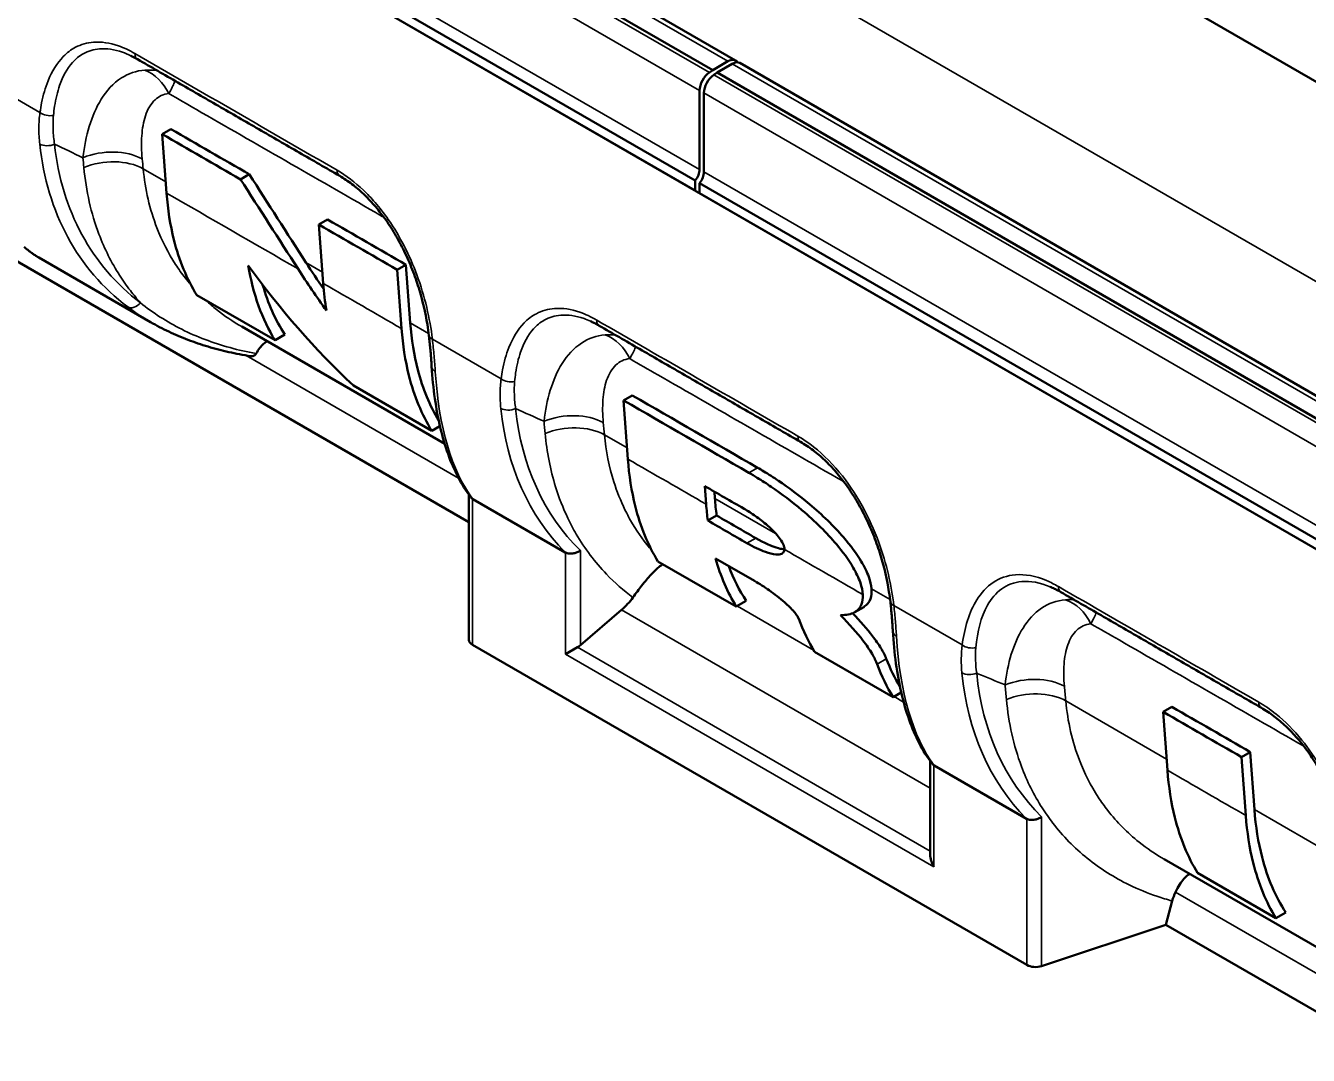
# Model space of a CAD drawing. Header units: millimetres. Extents: x 0 to 1485, y 0 to 1050.
# Drawn here: x 192.6 to 296.8, y 149.7 to 233.4 of the extents above; entities that cross this region are included whole.
import ezdxf

# ---------------------------------------------------------------- set-up
doc = ezdxf.new("R2010")
doc.units = ezdxf.units.MM
doc.header["$LTSCALE"] = 2.5
doc.layers.add('Sichtbar (ISO)', color=7, linetype='Continuous', lineweight=50)
doc.layers.add('Sichtbar schmal (ISO)', color=7, linetype='Continuous', lineweight=35)

msp = doc.modelspace()

# ---------------------------------------------------------------- linework, layer by layer
at = {"layer": 'Sichtbar (ISO)'}
for p, q in [((465.283, 131.913), (114.558, 334.404)), ((71.955, 331.648), (248.378, 229.79)), ((73.818, 332.425), (250.241, 230.567)), ((70.541, 322.667), (246.964, 220.809)), ((423.918, 117.828), (70.364, 321.952)), ((70.541, 321.85), (246.964, 219.992)), ((135.293, 246.907), (228.576, 193.05)), ((248.378, 229.79), (249.616, 230.505)), ((250.594, 230.363), (427.018, 128.505)), ((248.109, 229.602), (248.378, 229.79)), ((248.732, 229.586), (248.463, 229.398)), ((249.969, 230.301), (248.732, 229.586)), ((248.732, 229.586), (425.155, 127.728)), ((247.318, 221.72), (247.318, 228.13)), ((247.671, 227.926), (247.671, 221.516)), ((203.654, 224.585), (204.363, 224.995)), ((203.654, 224.585), (204.01, 219.8)), ((210.019, 220.911), (210.728, 221.321)), ((246.964, 219.992), (246.964, 220.809)), ((247.318, 220.605), (247.318, 219.788)), ((247.318, 220.605), (423.741, 118.747)), ((247.318, 219.788), (423.741, 117.93)), ((216.384, 217.238), (217.093, 217.647)), ((216.384, 217.238), (216.738, 212.459)), ((202.713, 209.314), (193.636, 214.555)), ((222.749, 213.564), (223.458, 213.974)), ((223.458, 213.974), (223.806, 209.262)), ((223.102, 208.789), (222.749, 213.564)), ((206.459, 211.508), (212.823, 207.833)), ((226.607, 199.422), (210.114, 208.944)), ((212.823, 207.833), (213.625, 208.297)), ((219.187, 204.159), (225.551, 200.485)), ((241.136, 202.951), (241.846, 203.361)), ((241.136, 202.951), (241.486, 198.185)), ((225.551, 200.485), (226.22, 200.871)), ((247.85, 194.515), (247.742, 195.988)), ((228.576, 195.277), (228.576, 183.491)), ((228.902, 194.93), (236.389, 190.607)), ((248.515, 195.542), (248.555, 194.988)), ((247.984, 193.188), (248.698, 193.6)), ((243.936, 189.871), (250.3, 186.197)), ((248.605, 190.117), (251.788, 188.28)), ((250.3, 186.197), (251.103, 186.66)), ((237.629, 183.063), (240.974, 185.937)), ((259.93, 185.751), (260.647, 186.164)), ((228.869, 183.083), (273.898, 157.085)), ((237.387, 182.891), (236.421, 182.334)), ((256.664, 182.523), (263.029, 178.849)), ((263.029, 178.849), (263.696, 179.234)), ((284.983, 177.644), (285.693, 178.053)), ((284.983, 177.644), (285.327, 172.901)), ((291.348, 173.97), (292.058, 174.38)), ((292.058, 174.38), (292.396, 169.703)), ((266.053, 173.64), (266.053, 166.042)), ((266.378, 173.293), (273.866, 168.97)), ((291.691, 169.231), (291.348, 173.97)), ((301.56, 156.149), (285.072, 165.668)), ((287.778, 164.56), (294.142, 160.886)), ((285.2, 160.358), (285.716, 162.285)), ((294.142, 160.886), (294.945, 161.35)), ((275.105, 156.994), (285.2, 160.358)), ((285.2, 160.358), (375.554, 108.192))]:
    msp.add_line(p, q, dxfattribs=at)
for centre, major_axis, ratio, start_param, end_param in [((249.616, 229.484), (0.625, 1.083), 0.5773503, 5.9964288, 7.0685835), ((249.969, 229.28), (0.625, 1.083), 0.5773503, 0, 0.7853982), ((248.202, 228.641), (0.625, 1.083), 0.5773503, 0.8901179, 2.3561945), ((248.555, 228.437), (-0.625, -1.083), 0.5773503, 4.0317106, 5.4977871), ((246.611, 221.312), (0.5, 0.866), 0.5773503, 4.4505896, 5.4977871), ((246.964, 221.108), (-0.5, -0.866), 0.5773503, 1.3089969, 2.3561945), ((229.576, 183.491), (-1, 0), 0.5773503, 0, 0.7853982), ((237.129, 183.685), (-0.843, -0.771), 0.6979017, 1.2644569, 1.5262563), ((267.053, 165.465), (0.707, -1.225), 0.5773503, 3.9269908, 4.712389), ((274.605, 157.494), (1, 0), 0.5773503, 3.9269908, 5.2359878)]:
    msp.add_ellipse(centre, major_axis=major_axis, ratio=ratio, start_param=start_param, end_param=end_param, dxfattribs=at)
for points, knots in [([(201.652, 230.669), (201.615, 230.69), (201.579, 230.71), (201.506, 230.751), (201.469, 230.771), (201.397, 230.81), (201.361, 230.829), (201.288, 230.866), (201.252, 230.885), (201.18, 230.92), (201.144, 230.938), (201.108, 230.955)], [0, 0, 0, 0, 0.03458722, 0.03458722, 0.06917444, 0.06917444, 0.10376166, 0.10376166, 0.13834887, 0.13834887, 0.17293609, 0.17293609, 0.17293609, 0.17293609]), ([(218.074, 221.191), (216.979, 221.823), (215.885, 222.455), (213.695, 223.718), (212.6, 224.35), (210.41, 225.614), (209.315, 226.246), (207.126, 227.509), (206.031, 228.141), (203.841, 229.405), (202.746, 230.037), (201.652, 230.669)], [0, 0, 0, 0, 0.9290105, 0.9290105, 1.858021, 1.858021, 2.7870315, 2.7870315, 3.7160419, 3.7160419, 4.6450524, 4.6450524, 4.6450524, 4.6450524]), ([(218.074, 221.191), (218.403, 221.001), (218.737, 220.779), (219.383, 220.288), (219.695, 220.022), (220.302, 219.447), (220.6, 219.135), (221.183, 218.464), (221.467, 218.104), (222.022, 217.335), (222.292, 216.923), (222.824, 216.034), (223.082, 215.556), (223.558, 214.58), (223.775, 214.083), (224.166, 213.089), (224.341, 212.588), (224.808, 211.085), (225.039, 210.082), (225.246, 208.812), (225.288, 208.515), (225.323, 208.221)], [-3.4263556, -3.4263556, -3.4263556, -3.4263556, -3.1150218, -3.1150218, -2.8214043, -2.8214043, -2.5302119, -2.5302119, -2.2345986, -2.2345986, -1.9214366, -1.9214366, -1.5828878, -1.5828878, -1.2402523, -1.2402523, -0.8976167, -0.8976167, -0.2123456, -0.2123456, 0, 0, 0, 0]), ([(204.01, 219.8), (204.109, 218.463), (204.309, 217.194), (205.033, 214.318), (205.654, 212.808), (206.459, 211.508)], [0, 0, 0, 0, 1.0279958, 1.0279958, 2.491285, 2.491285, 2.491285, 2.491285]), ([(192.443, 215.418), (192.518, 215.351), (192.595, 215.286), (192.749, 215.16), (192.827, 215.099), (192.984, 214.98), (193.064, 214.923), (193.225, 214.811), (193.306, 214.757), (193.47, 214.653), (193.552, 214.603), (193.636, 214.555)], [-2.78978186, -2.78978186, -2.78978186, -2.78978186, -2.66853882, -2.66853882, -2.54729578, -2.54729578, -2.42605275, -2.42605275, -2.30480971, -2.30480971, -2.18356668, -2.18356668, -2.18356668, -2.18356668]), ([(202.713, 209.314), (203.19, 209.038), (203.683, 208.781), (204.696, 208.302), (205.216, 208.08), (206.282, 207.674), (206.826, 207.489), (207.937, 207.156), (208.501, 207.009), (209.651, 206.749), (210.236, 206.636), (210.829, 206.542)], [0.6055468, 0.6055468, 0.6055468, 0.6055468, 1.0345182, 1.0345182, 1.4634896, 1.4634896, 1.892461, 1.892461, 2.3214323, 2.3214323, 2.7504037, 2.7504037, 2.7504037, 2.7504037]), ([(225.551, 200.485), (224.746, 201.786), (224.125, 203.297), (223.401, 206.176), (223.201, 207.448), (223.102, 208.789)], [0.0566483, 0.0566483, 0.0566483, 0.0566483, 1.5232077, 1.5232077, 2.5558169, 2.5558169, 2.5558169, 2.5558169]), ([(223.806, 209.262), (223.907, 207.908), (224.113, 206.626), (224.824, 203.896), (225.393, 202.516), (226.121, 201.317)], [-2.5819107, -2.5819107, -2.5819107, -2.5819107, -1.5389155, -1.5389155, -0.1969604, -0.1969604, -0.1969604, -0.1969604]), ([(239.162, 209.021), (239.114, 209.049), (239.067, 209.075), (238.972, 209.128), (238.925, 209.153), (238.83, 209.203), (238.783, 209.227), (238.689, 209.274), (238.642, 209.297), (238.549, 209.341), (238.502, 209.362), (238.456, 209.383)], [0, 0, 0, 0, 0.0449754, 0.0449754, 0.0899508, 0.0899508, 0.1349262, 0.1349262, 0.1799016, 0.1799016, 0.22487699, 0.22487699, 0.22487699, 0.22487699]), ([(255.517, 199.583), (254.426, 200.212), (253.336, 200.841), (251.155, 202.099), (250.065, 202.729), (247.884, 203.987), (246.794, 204.616), (244.613, 205.875), (243.523, 206.504), (241.342, 207.763), (240.252, 208.392), (239.162, 209.021)], [0, 0, 0, 0, 0.9251846, 0.9251846, 1.8503692, 1.8503692, 2.7755538, 2.7755538, 3.7007384, 3.7007384, 4.625923, 4.625923, 4.625923, 4.625923]), ([(212.186, 207.748), (212.083, 207.707), (211.983, 207.641), (211.783, 207.46), (211.685, 207.347), (211.488, 207.081), (211.389, 206.927), (211.287, 206.752)], [0.38125043, 0.38125043, 0.38125043, 0.38125043, 0.5284697, 0.5284697, 0.67233154, 0.67233154, 0.81715563, 0.81715563, 0.81715563, 0.81715563]), ([(225.323, 208.221), (225.344, 208.044), (225.364, 207.869), (225.401, 207.521), (225.418, 207.349), (225.449, 207.009), (225.464, 206.841), (225.491, 206.509), (225.504, 206.345), (225.527, 206.021), (225.537, 205.861), (225.547, 205.703)], [-0.62894918, -0.62894918, -0.62894918, -0.62894918, -0.50315934, -0.50315934, -0.37736951, -0.37736951, -0.25157967, -0.25157967, -0.12578984, -0.12578984, 0, 0, 0, 0]), ([(211.287, 206.752), (211.246, 206.681), (211.19, 206.625), (211.053, 206.55), (210.975, 206.533), (210.872, 206.537), (210.85, 206.539), (210.829, 206.542)], [0, 0, 0, 0, 0.06799951, 0.06799951, 0.1373214, 0.1373214, 0.15495582, 0.15495582, 0.15495582, 0.15495582]), ([(228.7, 195.109), (228.332, 195.598), (227.997, 196.135), (227.39, 197.302), (227.119, 197.931), (226.638, 199.273), (226.429, 199.987), (226.072, 201.493), (225.924, 202.286), (225.69, 203.942), (225.603, 204.807), (225.547, 205.703)], [-0.59538406, -0.59538406, -0.59538406, -0.59538406, -0.4947821, -0.4947821, -0.39418013, -0.39418013, -0.29357816, -0.29357816, -0.1929762, -0.1929762, -0.09237423, -0.09237423, -0.09237423, -0.09237423]), ([(255.517, 199.583), (255.852, 199.389), (256.193, 199.163), (256.852, 198.661), (257.17, 198.39), (257.788, 197.804), (258.091, 197.487), (258.682, 196.805), (258.97, 196.44), (259.531, 195.662), (259.804, 195.245), (260.339, 194.349), (260.597, 193.869), (261.074, 192.888), (261.292, 192.389), (261.682, 191.391), (261.857, 190.888), (262.32, 189.379), (262.548, 188.374), (262.744, 187.126), (262.781, 186.851), (262.813, 186.58)], [-3.4407276, -3.4407276, -3.4407276, -3.4407276, -3.1238169, -3.1238169, -2.8249899, -2.8249899, -2.5290956, -2.5290956, -2.2295418, -2.2295418, -1.9134629, -1.9134629, -1.5732702, -1.5732702, -1.2291974, -1.2291974, -0.8851246, -0.8851246, -0.1969791, -0.1969791, 0, 0, 0, 0]), ([(241.486, 198.185), (241.585, 196.841), (241.786, 195.566), (242.51, 192.683), (243.131, 191.172), (243.936, 189.871)], [0, 0, 0, 0, 1.0329309, 1.0329309, 2.4968143, 2.4968143, 2.4968143, 2.4968143]), ([(260.578, 187.175), (260.562, 187.471), (260.493, 187.791), (260.238, 188.538), (260.034, 188.957), (259.412, 190.027), (258.929, 190.675), (257.656, 192.184), (256.702, 193.128), (254.812, 194.729), (253.972, 195.362), (252.761, 196.187), (252.377, 196.436), (251.77, 196.809), (251.545, 196.944), (251.32, 197.073)], [0, 0, 0, 0, 0.2304565, 0.2304565, 0.5127823, 0.5127823, 0.9755458, 0.9755458, 1.7085299, 1.7085299, 2.2630191, 2.2630191, 2.5191586, 2.5191586, 2.6699843, 2.6699843, 2.6699843, 2.6699843]), ([(252.029, 197.483), (252.198, 197.386), (252.366, 197.287), (252.926, 196.947), (253.32, 196.695), (254.554, 195.865), (255.407, 195.228), (257.286, 193.652), (258.225, 192.737), (259.589, 191.157), (260.075, 190.497), (260.693, 189.463), (260.909, 189.034), (261.183, 188.273), (261.26, 187.949), (261.283, 187.647)], [-2.2903054, -2.2903054, -2.2903054, -2.2903054, -2.1993027, -2.1993027, -1.9869504, -1.9869504, -1.532468, -1.532468, -0.9553247, -0.9553247, -0.5206656, -0.5206656, -0.2312738, -0.2312738, 0, 0, 0, 0]), ([(250.925, 194.151), (251.232, 193.973), (251.546, 193.773), (252.184, 193.323), (252.519, 193.063), (253.265, 192.404), (253.572, 192.068), (253.885, 191.654), (254.009, 191.473), (254.135, 191.204), (254.165, 191.125), (254.204, 190.976), (254.213, 190.908), (254.212, 190.846)], [0, 0, 0, 0, 0.2606027, 0.2606027, 0.5404352, 0.5404352, 0.9139445, 0.9139445, 1.096739, 1.096739, 1.1731638, 1.1731638, 1.244949, 1.244949, 1.244949, 1.244949]), ([(251.88, 191.763), (252.528, 191.388), (253.186, 191.088), (253.918, 190.89), (254.076, 190.862), (254.212, 190.85)], [0, 0, 0, 0, 0.55023048, 0.55023048, 0.73344716, 0.73344716, 0.73344716, 0.73344716]), ([(237.629, 190.749), (237.628, 190.748), (237.627, 190.748), (237.547, 190.697), (237.461, 190.653), (237.284, 190.582), (237.193, 190.554), (236.974, 190.509), (236.847, 190.501), (236.615, 190.52), (236.51, 190.547), (236.421, 190.59)], [-0.00066541, -0.00066541, -0.00066541, -0.00066541, 0, 0, 0.05750448, 0.05750448, 0.1146034, 0.1146034, 0.19380433, 0.19380433, 0.26966156, 0.26966156, 0.26966156, 0.26966156]), ([(254.212, 190.846), (254.21, 190.769), (254.193, 190.705), (254.131, 190.593), (254.079, 190.537), (253.874, 190.441), (253.711, 190.421), (253.251, 190.459), (252.958, 190.537), (252.432, 190.721), (252.18, 190.828), (251.678, 191.067), (251.421, 191.203), (251.166, 191.351)], [0, 0, 0, 0, 0.0631366, 0.0631366, 0.1344718, 0.1344718, 0.23121879, 0.23121879, 0.35417305, 0.35417305, 0.46012346, 0.46012346, 0.56551488, 0.56551488, 0.56551488, 0.56551488]), ([(244.334, 189.641), (244.242, 189.595), (244.129, 189.518), (243.819, 189.262), (243.606, 189.056), (243.136, 188.541), (242.884, 188.242), (242.383, 187.604), (242.146, 187.287), (241.903, 186.949)], [0.0990096, 0.0990096, 0.0990096, 0.0990096, 0.3562348, 0.3562348, 0.6987391, 0.6987391, 1.0094268, 1.0094268, 1.2644629, 1.2644629, 1.2644629, 1.2644629]), ([(251.788, 188.28), (252.172, 188.058), (252.573, 187.803), (253.42, 187.21), (253.843, 186.881), (254.519, 186.287), (254.782, 186.027), (255.07, 185.692), (255.152, 185.588), (255.22, 185.487), (255.279, 185.399), (255.328, 185.314), (255.364, 185.226), (255.368, 185.216), (255.372, 185.206)], [2.38471323, 2.38471323, 2.38471323, 2.38471323, 2.5833807, 2.5833807, 2.80557659, 2.80557659, 2.9917374, 2.9917374, 3.07212326, 3.07212326, 3.07212326, 3.14154167, 3.14154167, 3.15061674, 3.15061674, 3.15061674, 3.15061674]), ([(261.283, 187.647), (261.307, 187.33), (261.276, 187.062), (261.097, 186.541), (260.916, 186.335), (260.682, 186.185), (260.664, 186.175), (260.647, 186.164)], [0, 0, 0, 0, 0.24294128, 0.24294128, 0.56774042, 0.56774042, 0.59314354, 0.59314354, 0.59314354, 0.59314354]), ([(276.673, 187.373), (276.614, 187.407), (276.556, 187.44), (276.438, 187.504), (276.38, 187.535), (276.263, 187.595), (276.205, 187.624), (276.089, 187.68), (276.031, 187.707), (275.916, 187.759), (275.859, 187.784), (275.803, 187.808)], [0, 0, 0, 0, 0.05565794, 0.05565794, 0.11131589, 0.11131589, 0.16697383, 0.16697383, 0.22263177, 0.22263177, 0.27828971, 0.27828971, 0.27828971, 0.27828971]), ([(258.764, 185.509), (259.228, 185.5), (259.61, 185.575), (260.146, 185.869), (260.352, 186.075), (260.555, 186.602), (260.594, 186.864), (260.578, 187.175)], [1.9583058, 1.9583058, 1.9583058, 1.9583058, 2.5041395, 2.5041395, 2.9606221, 2.9606221, 3.2786359, 3.2786359, 3.2786359, 3.2786359]), ([(262.813, 186.58), (262.832, 186.414), (262.85, 186.25), (262.883, 185.925), (262.899, 185.764), (262.927, 185.445), (262.94, 185.287), (262.965, 184.975), (262.976, 184.821), (262.997, 184.517), (263.006, 184.367), (263.015, 184.219)], [-0.59019166, -0.59019166, -0.59019166, -0.59019166, -0.47215333, -0.47215333, -0.35411499, -0.35411499, -0.23607666, -0.23607666, -0.11803833, -0.11803833, 0, 0, 0, 0]), ([(292.958, 177.975), (291.872, 178.602), (290.786, 179.228), (288.615, 180.481), (287.529, 181.108), (285.358, 182.361), (284.273, 182.987), (282.101, 184.24), (281.016, 184.867), (278.845, 186.12), (277.759, 186.747), (276.673, 187.373)], [0, 0, 0, 0, 0.9211745, 0.9211745, 1.842349, 1.842349, 2.7635234, 2.7635234, 3.6846979, 3.6846979, 4.6058724, 4.6058724, 4.6058724, 4.6058724]), ([(261.736, 181.532), (261.645, 181.78), (261.508, 182.056), (261.122, 182.706), (260.867, 183.073), (260.104, 184.071), (259.491, 184.772), (258.764, 185.509)], [0, 0, 0, 0, 0.23411636, 0.23411636, 0.51064609, 0.51064609, 0.99690563, 0.99690563, 0.99690563, 0.99690563]), ([(259.747, 185.661), (260.381, 185.005), (260.923, 184.38), (261.616, 183.477), (261.852, 183.142), (262.24, 182.51), (262.388, 182.222), (262.487, 181.965)], [0.0762957, 0.0762957, 0.0762957, 0.0762957, 0.647058, 0.647058, 0.9787555, 0.9787555, 1.2980959, 1.2980959, 1.2980959, 1.2980959]), ([(266.176, 173.472), (265.805, 173.966), (265.466, 174.51), (264.854, 175.692), (264.581, 176.33), (264.097, 177.691), (263.887, 178.416), (263.53, 179.944), (263.383, 180.748), (263.152, 182.431), (263.068, 183.308), (263.015, 184.219)], [-0.59538406, -0.59538406, -0.59538406, -0.59538406, -0.49364402, -0.49364402, -0.39190397, -0.39190397, -0.29016392, -0.29016392, -0.18842387, -0.18842387, -0.08668383, -0.08668383, -0.08668383, -0.08668383]), ([(292.958, 177.975), (293.299, 177.778), (293.648, 177.547), (294.32, 177.035), (294.645, 176.758), (295.275, 176.16), (295.579, 175.841), (296.177, 175.151), (296.47, 174.78), (297.04, 173.988), (297.315, 173.566), (297.85, 172.669), (298.11, 172.186), (298.588, 171.201), (298.806, 170.698), (299.198, 169.69), (299.372, 169.188), (299.83, 167.68), (300.054, 166.676), (300.24, 165.448), (300.273, 165.192), (300.302, 164.939)], [-3.456559, -3.456559, -3.456559, -3.456559, -3.1339519, -3.1339519, -2.8308724, -2.8308724, -2.531953, -2.531953, -2.2277391, -2.2277391, -1.9105333, -1.9105333, -1.5667404, -1.5667404, -1.2210844, -1.2210844, -0.8754285, -0.8754285, -0.1841167, -0.1841167, 0, 0, 0, 0]), ([(285.327, 172.901), (285.425, 171.548), (285.626, 170.265), (286.351, 167.375), (286.973, 165.862), (287.778, 164.56)], [0, 0, 0, 0, 1.0388491, 1.0388491, 2.5037631, 2.5037631, 2.5037631, 2.5037631]), ([(275.105, 169.112), (275.104, 169.111), (275.103, 169.11), (275.023, 169.06), (274.938, 169.016), (274.761, 168.945), (274.67, 168.917), (274.451, 168.872), (274.324, 168.863), (274.091, 168.883), (273.987, 168.91), (273.898, 168.953)], [-0.00066467, -0.00066467, -0.00066467, -0.00066467, 0, 0, 0.05750443, 0.05750443, 0.11460274, 0.11460274, 0.19380456, 0.19380456, 0.26966231, 0.26966231, 0.26966231, 0.26966231]), ([(294.142, 160.886), (293.337, 162.188), (292.715, 163.701), (291.99, 166.592), (291.789, 167.877), (291.691, 169.231)], [0.0566449, 0.0566449, 0.0566449, 0.0566449, 1.5244153, 1.5244153, 2.5660373, 2.5660373, 2.5660373, 2.5660373]), ([(292.396, 169.703), (292.495, 168.336), (292.702, 167.042), (293.456, 164.14), (294.104, 162.633), (294.945, 161.35)], [-2.5917646, -2.5917646, -2.5917646, -2.5917646, -1.5399041, -1.5399041, -0.0572045, -0.0572045, -0.0572045, -0.0572045]), ([(287.14, 164.474), (286.98, 164.411), (286.825, 164.286), (286.545, 163.957), (286.429, 163.79), (286.205, 163.422), (286.097, 163.225), (285.988, 163.009)], [0.38396966, 0.38396966, 0.38396966, 0.38396966, 0.62085193, 0.62085193, 0.78866181, 0.78866181, 0.93919592, 0.93919592, 0.93919592, 0.93919592])]:
    msp.add_open_spline(points, degree=3, knots=knots, dxfattribs=at)
for points in [[(210.019, 220.911), (207.897, 222.136), (205.775, 223.361), (203.654, 224.585)], [(204.363, 224.995), (206.485, 223.77), (208.606, 222.546), (210.728, 221.321)], [(210.728, 221.321), (212.265, 218.93), (213.801, 216.538), (215.337, 214.147)], [(214.691, 213.64), (213.133, 216.064), (211.576, 218.488), (210.019, 220.911)], [(222.749, 213.564), (220.627, 214.789), (218.505, 216.013), (216.384, 217.238)], [(217.093, 217.647), (219.215, 216.423), (221.336, 215.198), (223.458, 213.974)], [(210.64, 213.921), (213.193, 210.391), (216.066, 207.079), (219.187, 204.159)], [(212.823, 207.833), (211.772, 209.532), (211.035, 211.586), (210.64, 213.921)], [(217.004, 210.247), (216.203, 211.355), (215.43, 212.489), (214.691, 213.64)], [(215.337, 214.147), (215.804, 213.421), (216.284, 212.702), (216.777, 211.992)], [(211.816, 212.34), (212.251, 210.825), (212.858, 209.468), (213.625, 208.297)], [(216.738, 212.459), (216.794, 211.699), (216.883, 210.961), (217.004, 210.247)], [(241.846, 203.361), (245.24, 201.402), (248.635, 199.442), (252.029, 197.483)], [(251.32, 197.073), (247.925, 199.033), (244.531, 200.992), (241.136, 202.951)], [(247.742, 195.988), (248.803, 195.375), (249.864, 194.763), (250.925, 194.151)], [(228.7, 195.109), (228.745, 195.049), (228.802, 194.996), (228.869, 194.95)], [(228.869, 194.95), (228.88, 194.943), (228.891, 194.936), (228.902, 194.93)], [(248.555, 194.988), (248.59, 194.517), (248.637, 194.053), (248.698, 193.6)], [(247.984, 193.188), (247.928, 193.622), (247.883, 194.065), (247.85, 194.515)], [(251.166, 191.351), (250.105, 191.963), (249.044, 192.575), (247.984, 193.188)], [(248.698, 193.6), (249.758, 192.987), (250.819, 192.375), (251.88, 191.763)], [(236.389, 190.607), (236.4, 190.601), (236.411, 190.595), (236.421, 190.59)], [(250.3, 186.197), (249.589, 187.347), (249.021, 188.661), (248.605, 190.117)], [(249.692, 189.49), (250.075, 188.455), (250.547, 187.509), (251.103, 186.66)], [(240.974, 185.937), (241.324, 186.237), (241.638, 186.579), (241.903, 186.949)], [(255.372, 185.206), (255.729, 184.234), (256.161, 183.337), (256.664, 182.523)], [(263.029, 178.849), (262.525, 179.663), (262.093, 180.559), (261.736, 181.532)], [(262.487, 181.965), (262.801, 181.146), (263.172, 180.384), (263.597, 179.684)], [(291.348, 173.97), (289.227, 175.195), (287.105, 176.419), (284.983, 177.644)], [(285.693, 178.053), (287.814, 176.829), (289.936, 175.604), (292.058, 174.38)], [(266.176, 173.472), (266.222, 173.412), (266.278, 173.358), (266.346, 173.313)], [(266.346, 173.313), (266.356, 173.306), (266.367, 173.299), (266.378, 173.293)], [(273.866, 168.97), (273.877, 168.964), (273.887, 168.958), (273.898, 168.953)], [(285.988, 163.009), (285.876, 162.787), (285.785, 162.543), (285.716, 162.285)]]:
    msp.add_open_spline(points, degree=3, dxfattribs=at)
at = {"layer": 'Sichtbar schmal (ISO)'}
for p, q in [((71.686, 331.46), (248.109, 229.602)), ((73.193, 332.363), (249.616, 230.505)), ((70.895, 329.988), (247.318, 228.13)), ((247.318, 221.72), (70.895, 323.578)), ((463.752, 116.553), (113.027, 319.044)), ((188.118, 229.578), (193.725, 226.34)), ((248.463, 229.398), (424.886, 127.54)), ((249.969, 230.301), (426.393, 128.443)), ((247.671, 227.926), (424.094, 126.068)), ((203.941, 220.719), (202.108, 221.777)), ((424.094, 119.658), (247.671, 221.516)), ((216.67, 213.378), (215.337, 214.147)), ((225.301, 208.4), (223.806, 209.262)), ((225.609, 207.932), (231.188, 204.711)), ((210.489, 206.598), (227.734, 196.642)), ((241.419, 199.104), (239.585, 200.162)), ((251.32, 197.073), (252.029, 197.483)), ((228.869, 183.083), (228.869, 194.95)), ((253.488, 192.143), (248.555, 194.988)), ((251.166, 191.351), (251.88, 191.763)), ((237.629, 183.063), (237.629, 190.749)), ((236.421, 190.59), (236.421, 182.334)), ((262.789, 186.779), (261.283, 187.647)), ((240.974, 185.937), (266.053, 171.458)), ((256.574, 182.671), (250.384, 186.245)), ((263.099, 186.287), (268.652, 183.081)), ((266.053, 166.341), (237.387, 182.891)), ((236.421, 182.334), (266.346, 165.057)), ((261.736, 181.532), (262.487, 181.965)), ((263.893, 178.446), (263.112, 178.897)), ((285.261, 173.818), (277.062, 178.547)), ((266.346, 165.057), (266.346, 173.313)), ((273.898, 168.953), (273.898, 157.085)), ((275.105, 156.994), (275.105, 169.112)), ((300.276, 165.158), (292.396, 169.703)), ((285.988, 163.009), (302.687, 153.368))]:
    msp.add_line(p, q, dxfattribs=at)
for centre, major_axis, ratio, start_param, end_param in [((202.151, 231.535), (-0.5, -0.866), 0.5774665, 5.4976865, 6.2831853), ((201.373, 225.979), (-0.398, 3.98), 0.8169963, 5.1255664, 5.8890733), ((194.433, 226.748), (0.99, -0.14), 0.6570434, 4.0139799, 5.2065113), ((194.409, 224.263), (0.994, 0.107), 0.6145027, 3.8616285, 5.1718239), ((224.756, 237.002), (-26.146, -24.442), 0.6958022, 5.8011184, 6.4041154), ((225.256, 236.502), (25.695, 23.502), 0.6979017, 2.6680751, 3.2710722), ((199.216, 220.669), (3.983, 0.372), 0.6099875, 0.7292284, 2.0390707), ((199.29, 219.881), (-3.983, -0.372), 0.6099872, 3.8708028, 5.1806639), ((218.574, 222.057), (-0.5, -0.866), 0.5774685, 5.4976847, 6.2831853), ((201.394, 211.381), (-0.602, -0.799), 0.7036266, 0.1009071, 1.472027), ((239.661, 209.887), (-0.5, -0.866), 0.5774712, 5.4976824, 6.2831853), ((226.316, 208.341), (-0.993, -0.119), 0.4860412, 0, 0.7216607), ((238.825, 204.45), (-0.417, 3.978), 0.8173568, 5.120883, 5.9012975), ((226.545, 205.766), (-0.998, -0.062), 0.6422191, 0, 0.7484709), ((244.07, 225.851), (11.927, 33.412), 0.4156564, 2.3727675, 2.8746383), ((231.895, 205.119), (0.991, -0.135), 0.6546996, 4.0107771, 5.2107861), ((231.869, 202.781), (0.995, 0.101), 0.6123994, 3.8659303, 5.1759838), ((262.233, 215.365), (-26.146, -24.442), 0.6958022, 5.7953376, 6.3007422), ((262.733, 214.865), (25.695, 23.502), 0.6979017, 2.6622944, 3.1766453), ((236.675, 199.254), (3.983, 0.367), 0.6096229, 0.7299528, 2.0397699), ((236.766, 198.269), (-3.983, -0.367), 0.6096225, 3.8715232, 5.1813633), ((256.017, 200.449), (-0.5, -0.866), 0.5774733, 5.4976806, 6.2831853), ((277.173, 188.239), (-0.5, -0.866), 0.5774761, 5.4976781, 6.2831853), ((263.806, 186.696), (-0.993, -0.115), 0.4892173, 0, 0.723452), ((276.277, 182.919), (-0.436, 3.976), 0.8177428, 5.1160559, 5.9137574), ((264.013, 184.277), (-0.998, -0.058), 0.6383883, 0, 0.7509432), ((281.547, 204.214), (11.927, 33.412), 0.4156564, 2.3670771, 2.8746383), ((269.359, 183.489), (-0.991, 0.13), 0.652294, 0.8659481, 2.0732857), ((269.331, 181.292), (-0.996, -0.094), 0.6103616, 0.7284252, 2.038351), ((299.709, 193.728), (-26.146, -24.442), 0.6958022, 5.7897942, 6.3007422), ((300.209, 193.228), (25.695, 23.502), 0.6979017, 2.6567509, 3.1766453), ((274.135, 177.833), (3.984, 0.363), 0.6092662, 0.7306587, 2.0404518), ((274.242, 176.657), (-3.984, -0.363), 0.6092658, 3.8722255, 5.1820453), ((293.457, 178.842), (-0.5, -0.866), 0.5774783, 5.4976762, 6.2831853)]:
    msp.add_ellipse(centre, major_axis=major_axis, ratio=ratio, start_param=start_param, end_param=end_param, dxfattribs=at)
for points, knots in [([(201.444, 231.127), (200.996, 231.386), (200.542, 231.598), (199.387, 232), (198.706, 232.1), (197.545, 232.012), (197.052, 231.867), (196.251, 231.444), (195.92, 231.191), (195.105, 230.36), (194.698, 229.686), (194.164, 228.366), (193.99, 227.765), (193.809, 226.873), (193.763, 226.609), (193.725, 226.34)], [0, 0, 0, 0, 0.380704, 0.380704, 0.9898304, 0.9898304, 1.5041445, 1.5041445, 1.930652, 1.930652, 2.6755497, 2.6755497, 3.2049664, 3.2049664, 3.4208764, 3.4208764, 3.4208764, 3.4208764]), ([(194.821, 226.109), (194.845, 226.362), (194.876, 226.612), (195.005, 227.453), (195.14, 228.02), (195.575, 229.267), (195.92, 229.903), (196.63, 230.69), (196.923, 230.929), (197.638, 231.331), (198.083, 231.471), (199.14, 231.558), (199.766, 231.468), (200.651, 231.159), (200.879, 231.064), (201.108, 230.955)], [-3.4208764, -3.4208764, -3.4208764, -3.4208764, -3.2049664, -3.2049664, -2.6755497, -2.6755497, -1.930652, -1.930652, -1.5041445, -1.5041445, -0.9898304, -0.9898304, -0.380704, -0.380704, -0.1729361, -0.1729361, -0.1729361, -0.1729361]), ([(217.867, 221.649), (215.13, 223.228), (212.393, 224.808), (206.919, 227.967), (204.181, 229.547), (201.444, 231.127)], [0, 0, 0, 0, 2.3225262, 2.3225262, 4.6450524, 4.6450524, 4.6450524, 4.6450524]), ([(202.254, 229.779), (201.549, 229.738), (200.898, 229.508), (199.685, 228.728), (199.137, 228.12), (198.698, 227.413), (198.293, 226.76), (197.975, 226.018), (197.487, 224.415), (197.319, 223.558), (197.216, 222.669)], [0, 0, 0, 0, 0.4560967, 0.4560967, 0.9939354, 0.9939354, 0.9939354, 1.4909031, 1.4909031, 1.9878708, 1.9878708, 1.9878708, 1.9878708]), ([(204.191, 227.876), (204.414, 228.254), (204.563, 228.558), (204.668, 228.828), (204.683, 228.872), (204.696, 228.912)], [-0.615885, -0.615885, -0.615885, -0.615885, -0.35425268, -0.35425268, -0.29872814, -0.29872814, -0.29872814, -0.29872814]), ([(202.035, 222.565), (201.974, 223.219), (201.958, 223.851), (202.038, 225.036), (202.133, 225.586), (202.295, 226.073), (202.47, 226.6), (202.728, 227.056), (203.379, 227.651), (203.755, 227.832), (204.191, 227.876)], [-1.9878708, -1.9878708, -1.9878708, -1.9878708, -1.4909031, -1.4909031, -0.9939354, -0.9939354, -0.9939354, -0.4560967, -0.4560967, 0, 0, 0, 0]), ([(204.191, 227.876), (204.939, 227.445), (205.687, 227.015), (208.855, 225.194), (211.274, 223.803), (213.693, 222.412), (216.113, 221.022), (218.532, 219.631), (221.189, 218.103), (221.426, 217.967), (221.664, 217.83)], [-6.7928453, -6.7928453, -6.7928453, -6.7928453, -6.157896, -6.157896, -4.105264, -4.105264, -4.105264, -2.052632, -2.052632, -1.8510039, -1.8510039, -1.8510039, -1.8510039]), ([(193.725, 226.34), (193.669, 225.927), (193.64, 225.503), (193.635, 224.646), (193.658, 224.213), (193.705, 223.78)], [0, 0, 0, 0, 0.32212785, 0.32212785, 0.6442557, 0.6442557, 0.6442557, 0.6442557]), ([(194.909, 223.763), (194.847, 224.161), (194.807, 224.559), (194.777, 225.344), (194.786, 225.731), (194.821, 226.109)], [-0.6442557, -0.6442557, -0.6442557, -0.6442557, -0.32212785, -0.32212785, 0, 0, 0, 0]), ([(197.29, 221.881), (197.468, 219.971), (197.882, 218.139), (198.972, 215.262), (199.533, 214.144), (200.466, 212.686), (200.76, 212.269), (201.071, 211.867), (201.333, 211.528), (201.607, 211.199), (201.894, 210.881)], [-5.8080856, -5.8080856, -5.8080856, -5.8080856, -4.3560642, -4.3560642, -3.3317963, -3.3317963, -2.9040428, -2.9040428, -2.9040428, -2.5438228, -2.5438228, -2.5438228, -2.5438228]), ([(205.975, 212.357), (205.825, 212.53), (205.68, 212.707), (205.539, 212.887), (205.256, 213.247), (204.99, 213.619), (204.144, 214.919), (203.634, 215.913), (202.646, 218.468), (202.27, 220.091), (202.108, 221.777)], [2.6898312, 2.6898312, 2.6898312, 2.6898312, 2.9040428, 2.9040428, 2.9040428, 3.3317963, 3.3317963, 4.3560642, 4.3560642, 5.8080856, 5.8080856, 5.8080856, 5.8080856]), ([(225.609, 207.932), (225.408, 209.603), (224.997, 211.396), (224.054, 213.931), (223.718, 214.704), (222.94, 216.223), (222.5, 216.962), (221.685, 218.136), (221.324, 218.602), (220.641, 219.391), (220.323, 219.725), (219.315, 220.684), (218.587, 221.233), (217.867, 221.649)], [0, 0, 0, 0, 1.1553018, 1.1553018, 1.6634451, 1.6634451, 2.1715884, 2.1715884, 2.5271815, 2.5271815, 2.8157486, 2.8157486, 3.4263556, 3.4263556, 3.4263556, 3.4263556]), ([(211.287, 206.752), (210.563, 206.885), (209.854, 207.047), (207.781, 207.619), (206.465, 208.118), (204.025, 209.339), (202.901, 210.062), (201.894, 210.881)], [-2.7538314, -2.7538314, -2.7538314, -2.7538314, -2.2047211, -2.2047211, -1.1023631, -1.1023631, 0, 0, 0, 0]), ([(210.114, 208.944), (209.396, 209.358), (208.714, 209.823), (207.779, 210.569), (207.494, 210.815), (207.218, 211.069)], [1.0247841, 1.0247841, 1.0247841, 1.0247841, 1.7836341, 1.7836341, 2.1331161, 2.1331161, 2.1331161, 2.1331161]), ([(238.954, 209.479), (238.499, 209.742), (238.038, 209.958), (236.864, 210.367), (236.172, 210.468), (234.996, 210.379), (234.497, 210.232), (233.692, 209.804), (233.36, 209.551), (232.543, 208.712), (232.134, 208.031), (231.603, 206.691), (231.432, 206.082), (231.262, 205.201), (231.222, 204.958), (231.188, 204.711)], [0, 0, 0, 0, 0.3868007, 0.3868007, 1.0056818, 1.0056818, 1.5255895, 1.5255895, 1.9527361, 1.9527361, 2.7035527, 2.7035527, 3.2373085, 3.2373085, 3.4349851, 3.4349851, 3.4349851, 3.4349851]), ([(232.291, 204.485), (232.312, 204.717), (232.339, 204.946), (232.46, 205.776), (232.591, 206.35), (233.023, 207.612), (233.369, 208.255), (234.083, 209.047), (234.376, 209.287), (235.095, 209.693), (235.545, 209.833), (236.618, 209.922), (237.254, 209.829), (238.1, 209.534), (238.278, 209.463), (238.456, 209.383)], [-3.4349851, -3.4349851, -3.4349851, -3.4349851, -3.2373085, -3.2373085, -2.7035527, -2.7035527, -1.9527361, -1.9527361, -1.5255895, -1.5255895, -1.0056818, -1.0056818, -0.3868007, -0.3868007, -0.224877, -0.224877, -0.224877, -0.224877]), ([(255.309, 200.04), (252.584, 201.613), (249.858, 203.187), (244.406, 206.333), (241.68, 207.906), (238.954, 209.479)], [0, 0, 0, 0, 2.3129615, 2.3129615, 4.625923, 4.625923, 4.625923, 4.625923]), ([(225.841, 205.284), (225.815, 205.697), (225.784, 206.125), (225.708, 207.009), (225.663, 207.465), (225.609, 207.932)], [0, 0, 0, 0, 0.31447459, 0.31447459, 0.62894918, 0.62894918, 0.62894918, 0.62894918]), ([(239.65, 208.269), (238.939, 208.222), (238.282, 207.983), (237.096, 207.201), (236.57, 206.618), (236.146, 205.939), (235.744, 205.295), (235.428, 204.565), (234.944, 202.982), (234.776, 202.133), (234.675, 201.254)], [0, 0, 0, 0, 0.4616495, 0.4616495, 0.976471, 0.976471, 0.976471, 1.4647066, 1.4647066, 1.9529421, 1.9529421, 1.9529421, 1.9529421]), ([(239.494, 201.147), (239.435, 201.789), (239.421, 202.411), (239.505, 203.573), (239.601, 204.111), (239.764, 204.587), (239.936, 205.088), (240.186, 205.522), (240.822, 206.112), (241.202, 206.297), (241.643, 206.343)], [-1.9529421, -1.9529421, -1.9529421, -1.9529421, -1.4647066, -1.4647066, -0.976471, -0.976471, -0.976471, -0.4616495, -0.4616495, 0, 0, 0, 0]), ([(241.643, 206.343), (241.865, 206.722), (242.012, 207.027), (242.106, 207.272), (242.114, 207.293), (242.121, 207.313)], [-0.62979557, -0.62979557, -0.62979557, -0.62979557, -0.36981776, -0.36981776, -0.34475362, -0.34475362, -0.34475362, -0.34475362]), ([(241.643, 206.343), (242.4, 205.908), (243.157, 205.473), (246.334, 203.646), (248.753, 202.256), (251.172, 200.865), (253.591, 199.474), (256.011, 198.083), (258.631, 196.576), (258.833, 196.46), (259.034, 196.344)], [-6.8003094, -6.8003094, -6.8003094, -6.8003094, -6.1578953, -6.1578953, -4.1052636, -4.1052636, -4.1052636, -2.0526318, -2.0526318, -1.881689, -1.881689, -1.881689, -1.881689]), ([(231.188, 204.711), (231.137, 204.321), (231.11, 203.923), (231.104, 203.117), (231.124, 202.71), (231.165, 202.302)], [0, 0, 0, 0, 0.3024423, 0.3024423, 0.60488461, 0.60488461, 0.60488461, 0.60488461]), ([(232.369, 202.281), (232.314, 202.655), (232.278, 203.028), (232.251, 203.765), (232.259, 204.129), (232.291, 204.485)], [-0.60488461, -0.60488461, -0.60488461, -0.60488461, -0.3024423, -0.3024423, 0, 0, 0, 0]), ([(234.766, 200.269), (234.905, 198.764), (235.189, 197.31), (235.888, 195.054), (236.219, 194.204), (236.817, 192.952), (237.046, 192.519), (237.292, 192.097), (237.986, 190.907), (238.814, 189.81), (240.42, 188.144), (241.138, 187.515), (241.903, 186.949)], [-4.5756251, -4.5756251, -4.5756251, -4.5756251, -3.4317189, -3.4317189, -2.6935536, -2.6935536, -2.2878126, -2.2878126, -2.2878126, -1.1439063, -1.1439063, -0.3436809, -0.3436809, -0.3436809, -0.3436809]), ([(243.453, 190.72), (242.866, 191.403), (242.338, 192.137), (241.877, 192.915), (241.653, 193.291), (241.445, 193.677), (240.903, 194.79), (240.602, 195.545), (239.969, 197.545), (239.711, 198.833), (239.585, 200.162)], [1.4483223, 1.4483223, 1.4483223, 1.4483223, 2.2878126, 2.2878126, 2.2878126, 2.6935536, 2.6935536, 3.4317189, 3.4317189, 4.5756251, 4.5756251, 4.5756251, 4.5756251]), ([(263.099, 186.287), (262.909, 187.92), (262.513, 189.673), (261.511, 192.408), (261.055, 193.422), (259.971, 195.371), (259.35, 196.294), (257.915, 198.026), (257.102, 198.803), (255.946, 199.649), (255.627, 199.857), (255.309, 200.04)], [0, 0, 0, 0, 1.1307406, 1.1307406, 1.794116, 1.794116, 2.4574915, 2.4574915, 3.1713671, 3.1713671, 3.4407276, 3.4407276, 3.4407276, 3.4407276]), ([(276.466, 187.831), (276.147, 188.015), (275.825, 188.177), (274.616, 188.687), (273.754, 188.849), (272.3, 188.732), (271.697, 188.516), (270.644, 187.81), (270.2, 187.324), (269.222, 185.759), (268.835, 184.478), (268.652, 183.081)], [0, 0, 0, 0, 0.271079, 0.271079, 1.0287493, 1.0287493, 1.6808354, 1.6808354, 2.3329216, 2.3329216, 3.4481954, 3.4481954, 3.4481954, 3.4481954]), ([(269.762, 182.86), (269.874, 184.173), (270.178, 185.378), (271.01, 186.852), (271.397, 187.31), (272.332, 187.977), (272.876, 188.182), (274.194, 188.296), (274.981, 188.151), (275.803, 187.808)], [-3.4481954, -3.4481954, -3.4481954, -3.4481954, -2.3329216, -2.3329216, -1.6808354, -1.6808354, -1.0287493, -1.0287493, -0.2782897, -0.2782897, -0.2782897, -0.2782897]), ([(292.75, 178.433), (290.036, 180), (287.322, 181.566), (281.894, 184.698), (279.18, 186.265), (276.466, 187.831)], [0, 0, 0, 0, 2.3029362, 2.3029362, 4.6058724, 4.6058724, 4.6058724, 4.6058724]), ([(277.044, 186.756), (276.327, 186.703), (275.664, 186.456), (274.506, 185.67), (274.003, 185.112), (273.593, 184.461), (273.194, 183.827), (272.881, 183.107), (272.401, 181.543), (272.235, 180.703), (272.135, 179.833)], [0, 0, 0, 0, 0.467185, 0.467185, 0.9594477, 0.9594477, 0.9594477, 1.4391716, 1.4391716, 1.9188955, 1.9188955, 1.9188955, 1.9188955]), ([(263.309, 183.799), (263.286, 184.189), (263.258, 184.592), (263.189, 185.422), (263.148, 185.85), (263.099, 186.287)], [0, 0, 0, 0, 0.29509583, 0.29509583, 0.59019166, 0.59019166, 0.59019166, 0.59019166]), ([(276.954, 179.723), (276.897, 180.354), (276.885, 180.965), (276.973, 182.105), (277.07, 182.631), (277.235, 183.096), (277.403, 183.573), (277.644, 183.986), (278.266, 184.571), (278.65, 184.76), (279.096, 184.809)], [-1.9188955, -1.9188955, -1.9188955, -1.9188955, -1.4391716, -1.4391716, -0.9594477, -0.9594477, -0.9594477, -0.467185, -0.467185, 0, 0, 0, 0]), ([(279.096, 184.809), (279.862, 184.369), (280.628, 183.928), (283.813, 182.097), (286.232, 180.706), (288.651, 179.315), (291.07, 177.924), (293.489, 176.533), (296.072, 175.047), (296.236, 174.953), (296.4, 174.859)], [-6.8078247, -6.8078247, -6.8078247, -6.8078247, -6.1578947, -6.1578947, -4.1052632, -4.1052632, -4.1052632, -2.0526316, -2.0526316, -1.913662, -1.913662, -1.913662, -1.913662]), ([(268.652, 183.081), (268.605, 182.715), (268.581, 182.341), (268.574, 181.583), (268.591, 181.201), (268.627, 180.817)], [0, 0, 0, 0, 0.28356242, 0.28356242, 0.56712485, 0.56712485, 0.56712485, 0.56712485]), ([(269.831, 180.792), (269.782, 181.143), (269.75, 181.493), (269.726, 182.185), (269.734, 182.526), (269.762, 182.86)], [-0.56712485, -0.56712485, -0.56712485, -0.56712485, -0.28356242, -0.28356242, 0, 0, 0, 0]), ([(269.831, 180.792), (269.865, 180.778), (269.899, 180.764), (269.933, 180.75), (270.667, 180.444), (271.401, 180.138), (272.135, 179.833)], [-0.02998719, -0.02998719, -0.02998719, -0.02998719, 0, 0, 0, 0.64976259, 0.64976259, 0.64976259, 0.64976259]), ([(272.242, 178.657), (272.417, 176.742), (272.828, 174.904), (273.918, 172.009), (274.484, 170.879), (275.419, 169.418), (275.707, 169.008), (276.013, 168.612), (276.828, 167.554), (277.767, 166.594), (279.854, 164.911), (281.001, 164.188), (282.946, 163.241), (283.699, 162.931), (284.477, 162.665), (284.883, 162.526), (285.296, 162.4), (285.716, 162.285)], [-5.8195658, -5.8195658, -5.8195658, -5.8195658, -4.3646743, -4.3646743, -3.3306509, -3.3306509, -2.9097829, -2.9097829, -2.9097829, -1.7865406, -1.7865406, -0.6633039, -0.6633039, 0, 0, 0, 0.3457408, 0.3457408, 0.3457408, 0.3457408]), ([(285.072, 165.668), (284.35, 166.085), (283.663, 166.552), (282.074, 167.825), (281.222, 168.685), (280.482, 169.63), (280.205, 169.984), (279.943, 170.35), (279.095, 171.653), (278.582, 172.658), (277.593, 175.228), (277.22, 176.856), (277.062, 178.547)], [1.0232988, 1.0232988, 1.0232988, 1.0232988, 1.7865406, 1.7865406, 2.9097829, 2.9097829, 2.9097829, 3.3306509, 3.3306509, 4.3646743, 4.3646743, 5.8195658, 5.8195658, 5.8195658, 5.8195658]), ([(300.588, 164.643), (300.56, 164.891), (300.528, 165.141), (300.372, 166.187), (300.206, 167.002), (299.679, 168.976), (299.27, 170.143), (298.447, 171.94), (298.115, 172.578), (297.303, 173.949), (296.797, 174.684), (295.597, 176.16), (294.89, 176.873), (293.688, 177.841), (293.217, 178.164), (292.75, 178.433)], [0, 0, 0, 0, 0.1719348, 0.1719348, 0.7120557, 0.7120557, 1.4715274, 1.4715274, 1.8996271, 1.8996271, 2.427655, 2.427655, 3.0608267, 3.0608267, 3.456559, 3.456559, 3.456559, 3.456559])]:
    msp.add_open_spline(points, degree=3, knots=knots, dxfattribs=at)
for points in [[(203.255, 229.743), (202.941, 229.788), (202.607, 229.8), (202.254, 229.779)], [(194.909, 223.763), (195.678, 223.398), (196.447, 223.034), (197.216, 222.669)], [(197.216, 222.669), (197.241, 222.406), (197.265, 222.144), (197.29, 221.881)], [(202.108, 221.777), (202.084, 222.04), (202.059, 222.302), (202.035, 222.565)], [(214.691, 213.64), (211.13, 215.693), (207.57, 217.746), (204.01, 219.8)], [(193.636, 214.555), (193.265, 214.769), (192.907, 215.028), (192.562, 215.33)], [(223.102, 208.789), (220.98, 210.012), (218.859, 211.235), (216.738, 212.459)], [(200.852, 210.544), (201.438, 210.102), (202.06, 209.691), (202.714, 209.314)], [(240.483, 208.259), (240.218, 208.285), (239.941, 208.288), (239.65, 208.269)], [(232.369, 202.281), (233.138, 201.938), (233.906, 201.596), (234.675, 201.254)], [(234.675, 201.254), (234.706, 200.926), (234.736, 200.597), (234.766, 200.269)], [(239.585, 200.162), (239.555, 200.49), (239.524, 200.819), (239.494, 201.147)], [(247.85, 194.515), (245.729, 195.739), (243.608, 196.962), (241.486, 198.185)], [(260.578, 187.175), (258.456, 188.399), (256.334, 189.623), (254.212, 190.846)], [(277.732, 186.762), (277.511, 186.776), (277.282, 186.774), (277.044, 186.756)], [(279.096, 184.809), (279.315, 185.187), (279.46, 185.491), (279.546, 185.715)], [(272.135, 179.833), (272.171, 179.441), (272.207, 179.049), (272.242, 178.657)], [(277.062, 178.547), (277.026, 178.939), (276.99, 179.331), (276.954, 179.723)], [(291.691, 169.231), (289.57, 170.454), (287.448, 171.678), (285.327, 172.901)]]:
    msp.add_open_spline(points, degree=3, dxfattribs=at)

doc.saveas('drawing.dxf')
